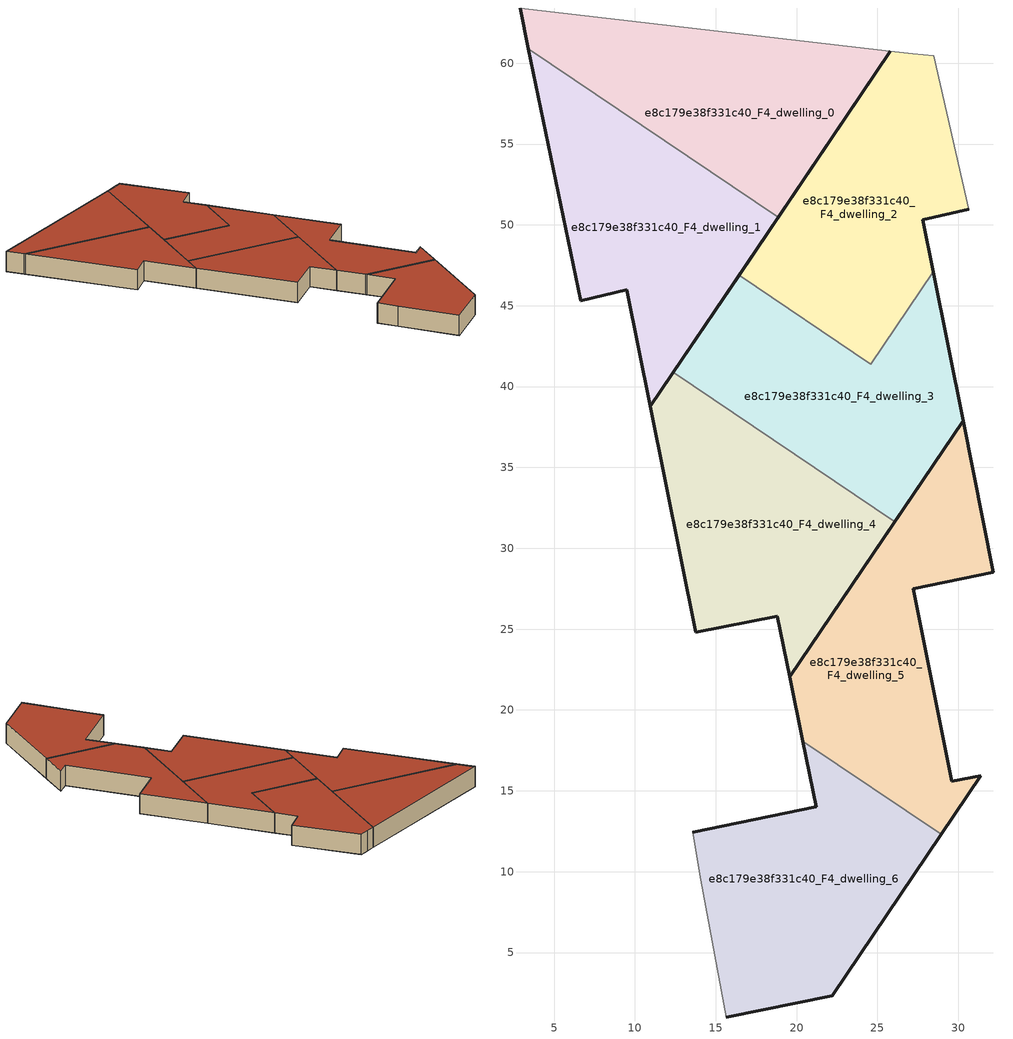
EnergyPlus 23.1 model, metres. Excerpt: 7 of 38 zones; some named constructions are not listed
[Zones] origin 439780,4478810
e8c179e38f331c40_F4_dwelling_0
 floor to e8c179e38f331c40_F3_dwelling_0 (EU_floor_Construction): 18.85,50.47 25.8,60.75 2.89,63.41 3.41,60.9 z12
 wall outside (EU_wall_Construction): 25.8,60.75 18.85,50.47 / 3.41,60.9 2.89,63.41 z12:15
 wall to e8c179e38f331c40_F4_dwelling_1 (EU_wall_Construction): 18.85,50.47 3.41,60.9 z12:15
 wall adiabatic (EU_wall_Construction): 2.89,63.41 25.8,60.75 z12:15
 roof outside (EU_roof_Construction): 25.8,60.75 18.85,50.47 3.41,60.9 2.89,63.41 z15
e8c179e38f331c40_F4_dwelling_1
 floor to e8c179e38f331c40_F3_dwelling_1 (EU_floor_Construction): 10.95,38.77 18.85,50.47 3.41,60.9 6.65,45.32 9.49,46 z12
 wall outside (EU_wall_Construction): 18.85,50.47 10.95,38.77 9.49,46 6.65,45.32 3.41,60.9 z12:15
 roof outside (EU_roof_Construction): 18.85,50.47 10.95,38.77 9.49,46 6.65,45.32 3.41,60.9 z15
e8c179e38f331c40_F4_dwelling_2
 floor to e8c179e38f331c40_F3_dwelling_2 (EU_floor_Construction): 24.57,41.39 28.44,47.11 27.8,50.3 30.63,50.96 28.47,60.45 27.17,60.59 25.8,60.75 16.44,46.89 z12
 wall outside (EU_wall_Construction): 16.44,46.89 25.8,60.75 / 30.63,50.96 27.8,50.3 28.44,47.11 z12:15
 wall to e8c179e38f331c40_F4_dwelling_3 (EU_wall_Construction): 28.44,47.11 24.57,41.39 16.44,46.89 z12:15
 wall adiabatic (EU_wall_Construction): 25.8,60.75 27.17,60.59 28.47,60.45 30.63,50.96 z12:15
 roof outside (EU_roof_Construction): 28.47,60.45 30.63,50.96 27.8,50.3 28.44,47.11 24.57,41.39 16.44,46.89 25.8,60.75 27.17,60.59 z15
e8c179e38f331c40_F4_dwelling_3
 floor to e8c179e38f331c40_F3_dwelling_3 (EU_floor_Construction): 26.06,31.65 30.29,37.9 28.44,47.11 24.57,41.39 16.44,46.89 12.38,40.89 z12
 wall outside (EU_wall_Construction): 28.44,47.11 30.29,37.9 26.06,31.65 / 12.38,40.89 16.44,46.89 z12:15
 wall to e8c179e38f331c40_F4_dwelling_4 (EU_wall_Construction): 26.06,31.65 12.38,40.89 z12:15
 roof outside (EU_roof_Construction): 28.44,47.11 30.29,37.9 26.06,31.65 12.38,40.89 16.44,46.89 24.57,41.39 z15
e8c179e38f331c40_F4_dwelling_4
 floor to e8c179e38f331c40_F3_dwelling_4 (EU_floor_Construction): 19.57,22.04 26.06,31.65 12.38,40.89 10.95,38.77 13.77,24.79 18.79,25.79 z12
 wall outside (EU_wall_Construction): 26.06,31.65 19.57,22.04 18.79,25.79 13.77,24.79 10.95,38.77 12.38,40.89 z12:15
 roof outside (EU_roof_Construction): 26.06,31.65 19.57,22.04 18.79,25.79 13.77,24.79 10.95,38.77 12.38,40.89 z15
e8c179e38f331c40_F4_dwelling_5
 floor to e8c179e38f331c40_F3_dwelling_5 (EU_floor_Construction): 28.93,12.3 31.38,15.92 29.6,15.59 27.22,27.51 32.17,28.51 30.29,37.9 19.57,22.04 20.39,18.08 z12
 wall outside (EU_wall_Construction): 20.39,18.08 19.57,22.04 30.29,37.9 32.17,28.51 27.22,27.51 29.6,15.59 31.38,15.92 28.93,12.3 z12:15
 wall to e8c179e38f331c40_F4_dwelling_6 (EU_wall_Construction): 28.93,12.3 20.39,18.08 z12:15
 roof outside (EU_roof_Construction): 30.29,37.9 32.17,28.51 27.22,27.51 29.6,15.59 31.38,15.92 28.93,12.3 20.39,18.08 19.57,22.04 z15
e8c179e38f331c40_F4_dwelling_6
 floor to e8c179e38f331c40_F3_dwelling_6 (EU_floor_Construction): 22.2,2.34 28.93,12.3 20.39,18.08 21.23,14.02 13.57,12.45 14.07,9.5 15.65,1.01 z12
 wall outside (EU_wall_Construction): 13.57,12.45 21.23,14.02 20.39,18.08 / 28.93,12.3 22.2,2.34 15.65,1.01 z12:15
 wall adiabatic (EU_wall_Construction): 15.65,1.01 14.07,9.5 13.57,12.45 z12:15
 roof outside (EU_roof_Construction): 28.93,12.3 22.2,2.34 15.65,1.01 14.07,9.5 13.57,12.45 21.23,14.02 20.39,18.08 z15
[SCHEDULE:CONSTANT]
Name | Hourly Value
EU_AlwaysOn | 1
EU_CoolingOff | 0
[SCHEDULE:FILE] Column Number=1; Rows to Skip at Top=0; Number of Hours of Data=8760; Column Separator=Comma; Interpolate to Timestep=No; Minutes per Item=60; Adjust Schedule for Daylight Savings=Yes
Name | File
EU_Step8_GainSchedule_e8c179e38f331c40_F3_dwelling_4_f000 | ../../schedules/e8c179e38f331c40/e8c179e38f331c40_F3_dwelling_4_f000_gain.csv
EU_Step8_GainSchedule_e8c179e38f331c40_F3_dwelling_5_f000 | ../../schedules/e8c179e38f331c40/e8c179e38f331c40_F3_dwelling_5_f000_gain.csv
EU_Step8_GainSchedule_e8c179e38f331c40_F3_dwelling_6_f000 | ../../schedules/e8c179e38f331c40/e8c179e38f331c40_F3_dwelling_6_f000_gain.csv
EU_Step8_GainSchedule_e8c179e38f331c40_F4_dwelling_0_f000 | ../../schedules/e8c179e38f331c40/e8c179e38f331c40_F4_dwelling_0_f000_gain.csv
EU_Step8_GainSchedule_e8c179e38f331c40_F4_dwelling_1_f000 | ../../schedules/e8c179e38f331c40/e8c179e38f331c40_F4_dwelling_1_f000_gain.csv
EU_Step8_GainSchedule_e8c179e38f331c40_F4_dwelling_2_f000 | ../../schedules/e8c179e38f331c40/e8c179e38f331c40_F4_dwelling_2_f000_gain.csv
EU_Step8_GainSchedule_e8c179e38f331c40_F4_dwelling_3_f000 | ../../schedules/e8c179e38f331c40/e8c179e38f331c40_F4_dwelling_3_f000_gain.csv
EU_Step8_GainSchedule_e8c179e38f331c40_F4_dwelling_4_f000 | ../../schedules/e8c179e38f331c40/e8c179e38f331c40_F4_dwelling_4_f000_gain.csv
EU_Step8_GainSchedule_e8c179e38f331c40_F4_dwelling_5_f000 | ../../schedules/e8c179e38f331c40/e8c179e38f331c40_F4_dwelling_5_f000_gain.csv
EU_Step8_GainSchedule_e8c179e38f331c40_F4_dwelling_6_f000 | ../../schedules/e8c179e38f331c40/e8c179e38f331c40_F4_dwelling_6_f000_gain.csv
